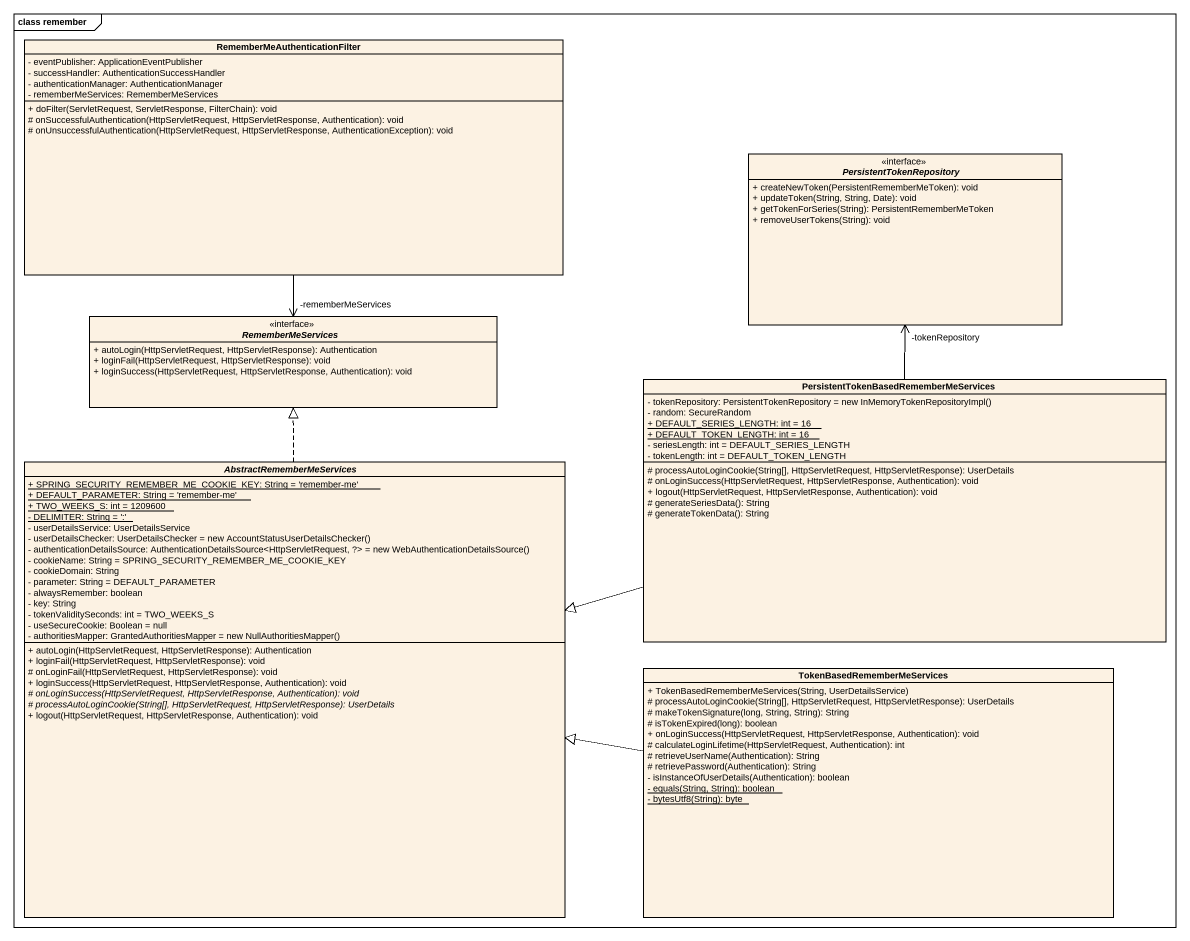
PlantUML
@startuml
mainframe class remember
hide circle
hide empty members
skinparam classAttributeIconSize 0
class "RememberMeAuthenticationFilter" as RememberMeAuthenticationFilt {
  - eventPublisher: ApplicationEventPublisher
  - successHandler: AuthenticationSuccessHandler
  - authenticationManager: AuthenticationManager
  - rememberMeServices: RememberMeServices
  + doFilter(ServletRequest, ServletResponse, FilterChain): void
  # onSuccessfulAuthentication(HttpServletRequest, HttpServletResponse, Authentication): void
  # onUnsuccessfulAuthentication(HttpServletRequest, HttpServletResponse, AuthenticationException): void
}
interface PersistentTokenRepository {
  + createNewToken(PersistentRememberMeToken): void
  + updateToken(String, String, Date): void
  + getTokenForSeries(String): PersistentRememberMeToken
  + removeUserTokens(String): void
}
interface RememberMeServices {
  + autoLogin(HttpServletRequest, HttpServletResponse): Authentication
  + loginFail(HttpServletRequest, HttpServletResponse): void
  + loginSuccess(HttpServletRequest, HttpServletResponse, Authentication): void
}
class "PersistentTokenBasedRememberMeServices" as PersistentTokenBasedRemember {
  {field} - tokenRepository: PersistentTokenRepository = new InMemoryTokenRepositoryImpl()
  - random: SecureRandom
  {static} + DEFAULT_SERIES_LENGTH: int = 16
  {static} + DEFAULT_TOKEN_LENGTH: int = 16
  - seriesLength: int = DEFAULT_SERIES_LENGTH
  - tokenLength: int = DEFAULT_TOKEN_LENGTH
  # processAutoLoginCookie(String[], HttpServletRequest, HttpServletResponse): UserDetails
  # onLoginSuccess(HttpServletRequest, HttpServletResponse, Authentication): void
  + logout(HttpServletRequest, HttpServletResponse, Authentication): void
  # generateSeriesData(): String
  # generateTokenData(): String
}
abstract class AbstractRememberMeServices {
  {static} + SPRING_SECURITY_REMEMBER_ME_COOKIE_KEY: String = 'remember-me'
  {static} + DEFAULT_PARAMETER: String = 'remember-me'
  {static} + TWO_WEEKS_S: int = 1209600
  {static} - DELIMITER: String = ':'
  - userDetailsService: UserDetailsService
  {field} - userDetailsChecker: UserDetailsChecker = new AccountStatusUserDetailsChecker()
  {field} - authenticationDetailsSource: AuthenticationDetailsSource<HttpServletRequest, ?> = new WebAuthenticationDetailsSource()
  - cookieName: String = SPRING_SECURITY_REMEMBER_ME_COOKIE_KEY
  - cookieDomain: String
  - parameter: String = DEFAULT_PARAMETER
  - alwaysRemember: boolean
  - key: String
  - tokenValiditySeconds: int = TWO_WEEKS_S
  - useSecureCookie: Boolean = null
  {field} - authoritiesMapper: GrantedAuthoritiesMapper = new NullAuthoritiesMapper()
  + autoLogin(HttpServletRequest, HttpServletResponse): Authentication
  + loginFail(HttpServletRequest, HttpServletResponse): void
  # onLoginFail(HttpServletRequest, HttpServletResponse): void
  + loginSuccess(HttpServletRequest, HttpServletResponse, Authentication): void
  {abstract} # onLoginSuccess(HttpServletRequest, HttpServletResponse, Authentication): void
  {abstract} # processAutoLoginCookie(String[], HttpServletRequest, HttpServletResponse): UserDetails
  + logout(HttpServletRequest, HttpServletResponse, Authentication): void
}
class TokenBasedRememberMeServices {
  + TokenBasedRememberMeServices(String, UserDetailsService)
  # processAutoLoginCookie(String[], HttpServletRequest, HttpServletResponse): UserDetails
  # makeTokenSignature(long, String, String): String
  # isTokenExpired(long): boolean
  + onLoginSuccess(HttpServletRequest, HttpServletResponse, Authentication): void
  # calculateLoginLifetime(HttpServletRequest, Authentication): int
  # retrieveUserName(Authentication): String
  # retrievePassword(Authentication): String
  - isInstanceOfUserDetails(Authentication): boolean
  {static} - equals(String, String): boolean
  {static} - bytesUtf8(String): byte
}
RememberMeAuthenticationFilt --> "-rememberMeServices" RememberMeServices
PersistentTokenBasedRemember -up-> "-tokenRepository" PersistentTokenRepository
PersistentTokenBasedRemember -left-|> AbstractRememberMeServices
AbstractRememberMeServices .up.|> RememberMeServices
TokenBasedRememberMeServices -left-|> AbstractRememberMeServices
@enduml
